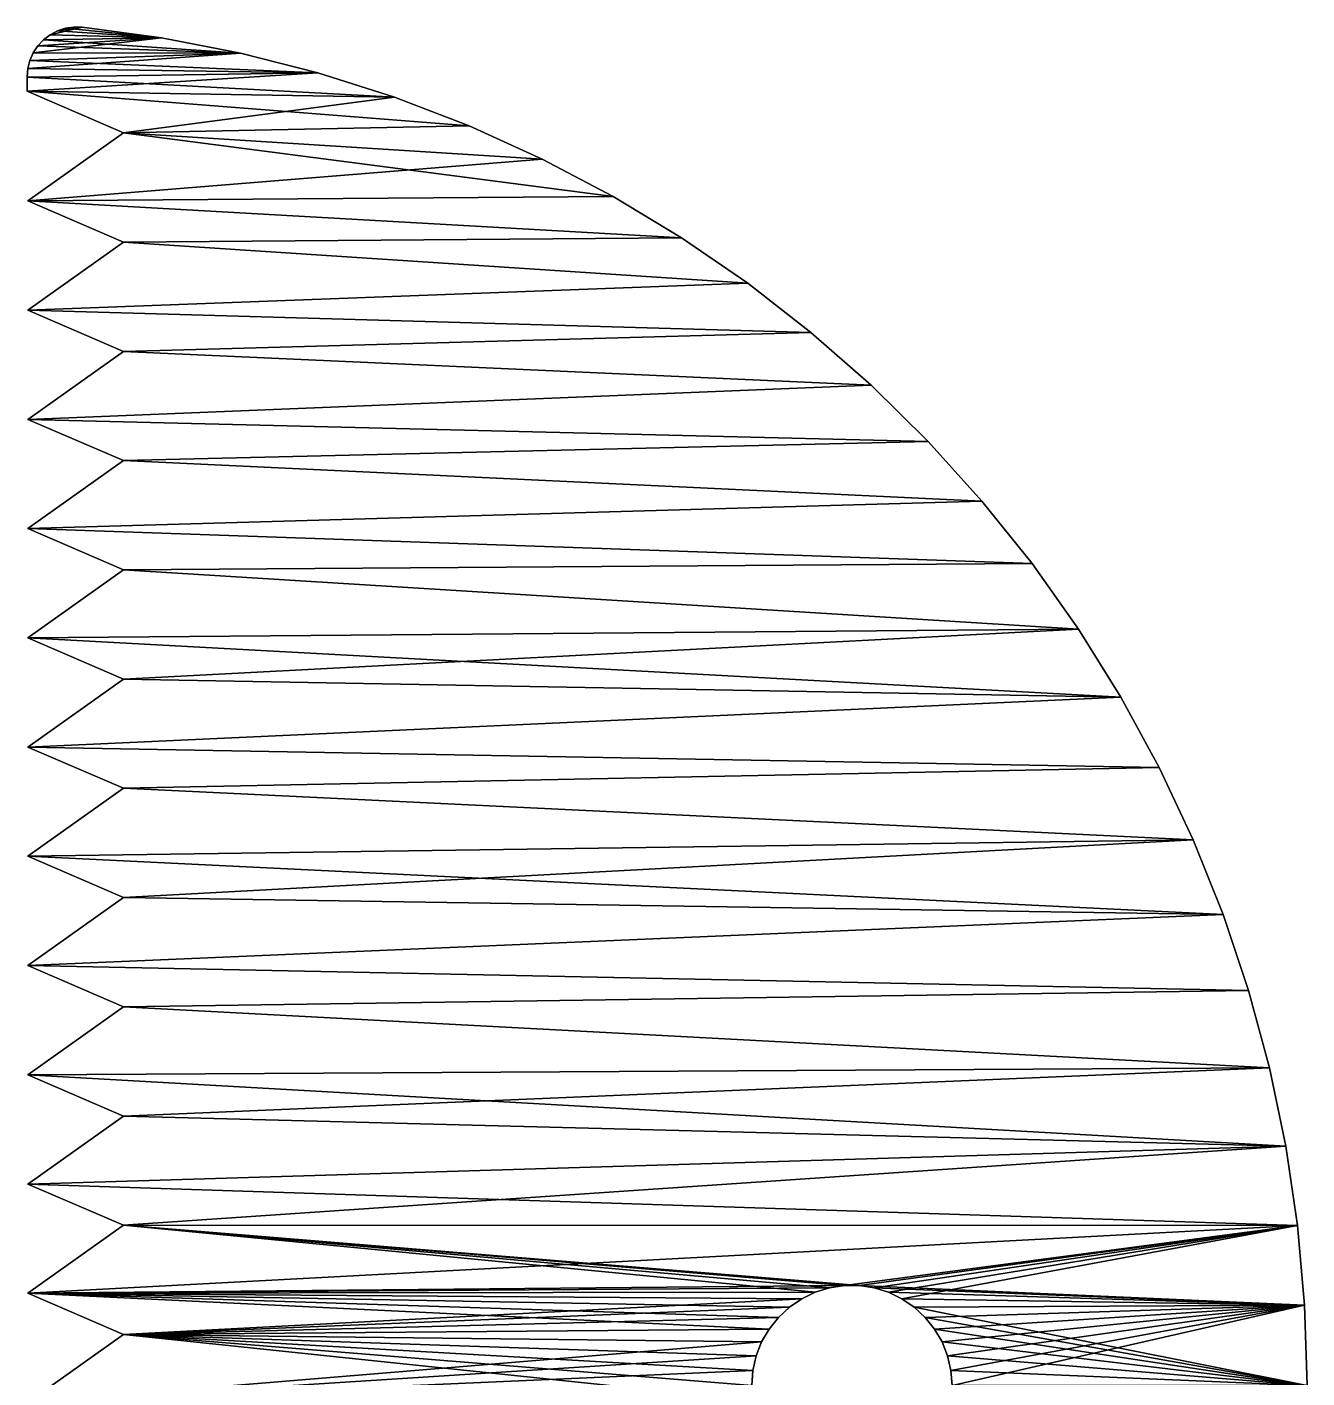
# Model space of a CAD drawing. Header units: inches. Extents: x -21 to 98, y -132 to 45.
# Drawn here: x 62.49 to 90.61, y 14.95 to 44.63 of the extents above; entities that cross this region are included whole.
import ezdxf

# ---------------------------------------------------------------- set-up
doc = ezdxf.new("R2010")
doc.units = ezdxf.units.IN
doc.header["$LTSCALE"] = 101.742128
doc.header["$MEASUREMENT"] = 0
for name, color, linetype in [('100', 7, 'CONTINUOUS'), ('103', 7, 'CONTINUOUS'), ('55', 7, 'CONTINUOUS'), ('56', 7, 'CONTINUOUS'), ('59', 7, 'CONTINUOUS'), ('60', 7, 'CONTINUOUS'), ('76', 7, 'CONTINUOUS'), ('77', 7, 'CONTINUOUS'), ('78', 7, 'CONTINUOUS'), ('79', 7, 'CONTINUOUS'), ('80', 7, 'CONTINUOUS'), ('81', 7, 'CONTINUOUS'), ('82', 7, 'CONTINUOUS'), ('83', 7, 'CONTINUOUS'), ('84', 7, 'CONTINUOUS'), ('85', 7, 'CONTINUOUS'), ('86', 7, 'CONTINUOUS'), ('87', 7, 'CONTINUOUS'), ('88', 7, 'CONTINUOUS'), ('89', 7, 'CONTINUOUS'), ('90', 7, 'CONTINUOUS'), ('91', 7, 'CONTINUOUS'), ('92', 7, 'CONTINUOUS'), ('93', 7, 'CONTINUOUS'), ('94', 7, 'CONTINUOUS'), ('95', 7, 'CONTINUOUS'), ('96', 7, 'CONTINUOUS'), ('97', 7, 'CONTINUOUS'), ('98', 7, 'CONTINUOUS'), ('99', 7, 'CONTINUOUS')]:
    doc.layers.add(name, color=color, linetype=linetype)

msp = doc.modelspace()

# ---------------------------------------------------------------- linework, layer by layer
at = {"layer": '100', "linetype": 'CONTINUOUS'}
for points in [[(62.998, 44.465), (62.998, 44.465, 6), (63.161, 44.55, 6), (62.998, 44.465)], [(63.161, 44.55), (62.998, 44.465), (63.161, 44.55, 6), (63.161, 44.55)], [(63.161, 44.55), (63.161, 44.55, 6), (63.336, 44.607, 6), (63.161, 44.55)], [(63.336, 44.607), (63.161, 44.55), (63.336, 44.607, 6), (63.336, 44.607)], [(63.336, 44.607), (63.336, 44.607, 6), (63.518, 44.634, 6), (63.336, 44.607)], [(63.518, 44.634), (63.336, 44.607), (63.518, 44.634, 6), (63.518, 44.634)], [(63.702, 44.631, 6), (63.518, 44.634), (63.518, 44.634, 6), (63.702, 44.631, 6)], [(63.702, 44.631), (63.518, 44.634), (63.702, 44.631, 6), (63.702, 44.631)], [(62.852, 44.353), (62.726, 44.219), (62.852, 44.353, 6), (62.852, 44.353)], [(62.726, 44.219), (62.726, 44.219, 6), (62.852, 44.353, 6), (62.726, 44.219)], [(62.998, 44.465), (62.852, 44.353), (62.998, 44.465, 6), (62.998, 44.465)], [(62.852, 44.353), (62.852, 44.353, 6), (62.998, 44.465, 6), (62.852, 44.353)], [(62.55, 43.898), (62.55, 43.898, 6), (62.624, 44.066, 6), (62.55, 43.898)], [(62.624, 44.066), (62.55, 43.898), (62.624, 44.066, 6), (62.624, 44.066)], [(62.726, 44.219), (62.624, 44.066), (62.726, 44.219, 6), (62.726, 44.219)], [(62.624, 44.066), (62.624, 44.066, 6), (62.726, 44.219, 6), (62.624, 44.066)], [(62.489, 43.536), (62.489, 43.536, 6), (62.504, 43.72, 6), (62.489, 43.536)], [(62.504, 43.72), (62.489, 43.536), (62.504, 43.72, 6), (62.504, 43.72)], [(62.55, 43.898), (62.504, 43.72), (62.55, 43.898, 6), (62.55, 43.898)], [(62.504, 43.72), (62.504, 43.72, 6), (62.55, 43.898, 6), (62.504, 43.72)]]:
    msp.add_3dface(points, dxfattribs=at)
at = {"layer": '103', "linetype": 'CONTINUOUS'}
for points in [[(80.124, 16.935), (80.124, 16.935, 6), (79.81, 16.838, 6), (80.124, 16.935)], [(79.81, 16.838), (80.124, 16.935), (79.81, 16.838, 6), (79.81, 16.838)], [(80.449, 16.984), (80.449, 16.984, 6), (80.124, 16.935, 6), (80.449, 16.984)], [(80.124, 16.935), (80.449, 16.984), (80.124, 16.935, 6), (80.124, 16.935)], [(80.778, 16.984), (80.778, 16.984, 6), (80.449, 16.984, 6), (80.778, 16.984)], [(80.449, 16.984), (80.778, 16.984), (80.449, 16.984, 6), (80.449, 16.984)], [(81.103, 16.935), (81.103, 16.935, 6), (80.778, 16.984, 6), (81.103, 16.935)], [(80.778, 16.984), (81.103, 16.935), (80.778, 16.984, 6), (80.778, 16.984)], [(81.417, 16.838), (81.417, 16.838, 6), (81.103, 16.935, 6), (81.417, 16.838)], [(81.103, 16.935), (81.417, 16.838), (81.103, 16.935, 6), (81.103, 16.935)], [(79.514, 16.695), (79.514, 16.695, 6), (79.242, 16.51, 6), (79.514, 16.695)], [(79.242, 16.51), (79.514, 16.695), (79.242, 16.51, 6), (79.242, 16.51)], [(79.81, 16.838), (79.81, 16.838, 6), (79.514, 16.695, 6), (79.81, 16.838)], [(79.514, 16.695), (79.81, 16.838), (79.514, 16.695, 6), (79.514, 16.695)], [(81.714, 16.695), (81.714, 16.695, 6), (81.417, 16.838, 6), (81.714, 16.695)], [(81.417, 16.838), (81.714, 16.695), (81.417, 16.838, 6), (81.417, 16.838)], [(81.714, 16.695), (81.985, 16.51), (81.714, 16.695, 6), (81.714, 16.695)], [(81.985, 16.51), (81.985, 16.51, 6), (81.714, 16.695, 6), (81.985, 16.51)], [(79.242, 16.51), (79.242, 16.51, 6), (79.001, 16.286, 6), (79.242, 16.51)], [(79.001, 16.286), (79.242, 16.51), (79.001, 16.286, 6), (79.001, 16.286)], [(81.985, 16.51), (82.226, 16.286), (81.985, 16.51, 6), (81.985, 16.51)], [(82.226, 16.286), (82.226, 16.286, 6), (81.985, 16.51, 6), (82.226, 16.286)], [(78.631, 15.745), (78.796, 16.029), (78.631, 15.745, 6), (78.631, 15.745)], [(78.796, 16.029), (78.796, 16.029, 6), (78.631, 15.745, 6), (78.796, 16.029)], [(78.796, 16.029), (79.001, 16.286), (78.796, 16.029, 6), (78.796, 16.029)], [(79.001, 16.286), (79.001, 16.286, 6), (78.796, 16.029, 6), (79.001, 16.286)], [(82.431, 16.029), (82.431, 16.029, 6), (82.226, 16.286, 6), (82.431, 16.029)], [(82.226, 16.286), (82.431, 16.029), (82.226, 16.286, 6), (82.226, 16.286)], [(82.596, 15.745), (82.596, 15.745, 6), (82.431, 16.029, 6), (82.596, 15.745)], [(82.431, 16.029), (82.596, 15.745), (82.431, 16.029, 6), (82.431, 16.029)], [(78.631, 15.745), (78.631, 15.745, 6), (78.511, 15.438, 6), (78.631, 15.745)], [(78.511, 15.438), (78.631, 15.745), (78.511, 15.438, 6), (78.511, 15.438)], [(82.716, 15.438), (82.716, 15.438, 6), (82.596, 15.745, 6), (82.716, 15.438)], [(82.596, 15.745), (82.716, 15.438), (82.596, 15.745, 6), (82.596, 15.745)], [(78.511, 15.438), (78.511, 15.438, 6), (78.438, 15.118, 6), (78.511, 15.438)], [(78.438, 15.118), (78.511, 15.438), (78.438, 15.118, 6), (78.438, 15.118)], [(82.789, 15.118), (82.789, 15.118, 6), (82.716, 15.438, 6), (82.789, 15.118)], [(82.716, 15.438), (82.789, 15.118), (82.716, 15.438, 6), (82.716, 15.438)], [(78.438, 15.118), (78.438, 15.118, 6), (78.414, 14.79, 6), (78.438, 15.118)], [(78.414, 14.79), (78.438, 15.118), (78.414, 14.79, 6), (78.414, 14.79)], [(82.814, 14.79), (82.814, 14.79, 6), (82.789, 15.118, 6), (82.814, 14.79)], [(82.789, 15.118), (82.814, 14.79), (82.789, 15.118, 6), (82.789, 15.118)]]:
    msp.add_3dface(points, dxfattribs=at)
at = {"layer": '55', "linetype": 'CONTINUOUS'}
for points in [[(63.161, 44.55), (65.447, 44.398), (62.998, 44.465), (63.161, 44.55)], [(63.336, 44.607), (65.447, 44.398), (63.161, 44.55), (63.336, 44.607)], [(63.518, 44.634), (63.702, 44.631), (63.336, 44.607), (63.518, 44.634)], [(63.702, 44.631), (65.447, 44.398), (63.336, 44.607), (63.702, 44.631)], [(62.852, 44.353), (67.176, 44.063), (62.726, 44.219), (62.852, 44.353)], [(62.998, 44.465), (65.447, 44.398), (62.852, 44.353), (62.998, 44.465)], [(65.447, 44.398), (67.176, 44.063), (62.852, 44.353), (65.447, 44.398)], [(62.624, 44.066), (67.176, 44.063), (62.55, 43.898), (62.624, 44.066)], [(67.176, 44.063), (68.882, 43.628), (62.55, 43.898), (67.176, 44.063)], [(62.726, 44.219), (67.176, 44.063), (62.624, 44.066), (62.726, 44.219)], [(68.882, 43.628), (62.489, 43.536), (62.504, 43.72), (68.882, 43.628)], [(62.55, 43.898), (68.882, 43.628), (62.504, 43.72), (62.55, 43.898)], [(70.56, 43.093), (62.489, 43.536), (68.882, 43.628), (70.56, 43.093)], [(62.489, 43.224), (62.489, 43.536), (70.56, 43.093), (62.489, 43.224)], [(72.204, 42.461), (62.489, 43.224), (70.56, 43.093), (72.204, 42.461)], [(64.609, 42.309), (62.489, 43.224), (72.204, 42.461), (64.609, 42.309)], [(73.807, 41.733), (64.609, 42.309), (72.204, 42.461), (73.807, 41.733)], [(62.509, 40.815), (64.609, 42.309), (75.365, 40.912), (62.509, 40.815)], [(75.365, 40.912), (64.609, 42.309), (73.807, 41.733), (75.365, 40.912)], [(76.873, 40.002), (62.509, 40.815), (75.365, 40.912), (76.873, 40.002)], [(64.609, 39.909), (62.509, 40.815), (76.873, 40.002), (64.609, 39.909)], [(62.509, 38.415), (64.609, 39.909), (78.324, 39.005), (62.509, 38.415)], [(78.324, 39.005), (64.609, 39.909), (76.873, 40.002), (78.324, 39.005)], [(79.714, 37.924), (62.509, 38.415), (78.324, 39.005), (79.714, 37.924)], [(64.609, 37.509), (62.509, 38.415), (79.714, 37.924), (64.609, 37.509)], [(81.039, 36.763), (64.609, 37.509), (79.714, 37.924), (81.039, 36.763)], [(62.509, 36.015), (64.609, 37.509), (81.039, 36.763), (62.509, 36.015)], [(82.293, 35.527), (62.509, 36.015), (81.039, 36.763), (82.293, 35.527)], [(64.609, 35.109), (62.509, 36.015), (82.293, 35.527), (64.609, 35.109)], [(83.472, 34.219), (64.609, 35.109), (82.293, 35.527), (83.472, 34.219)], [(62.509, 33.615), (64.609, 35.109), (83.472, 34.219), (62.509, 33.615)], [(84.573, 32.845), (62.509, 33.615), (83.472, 34.219), (84.573, 32.845)], [(64.609, 32.709), (62.509, 33.615), (84.573, 32.845), (64.609, 32.709)], [(62.509, 31.215), (64.609, 32.709), (85.591, 31.408), (62.509, 31.215)], [(85.591, 31.408), (64.609, 32.709), (84.573, 32.845), (85.591, 31.408)], [(86.523, 29.914), (62.509, 31.215), (85.591, 31.408), (86.523, 29.914)], [(64.609, 30.309), (62.509, 31.215), (86.523, 29.914), (64.609, 30.309)], [(62.509, 28.815), (64.609, 30.309), (86.523, 29.914), (62.509, 28.815)], [(87.365, 28.367), (62.509, 28.815), (86.523, 29.914), (87.365, 28.367)], [(64.609, 27.909), (62.509, 28.815), (87.365, 28.367), (64.609, 27.909)], [(88.116, 26.774), (64.609, 27.909), (87.365, 28.367), (88.116, 26.774)], [(62.509, 26.415), (64.609, 27.909), (88.116, 26.774), (62.509, 26.415)], [(88.772, 25.14), (62.509, 26.415), (88.116, 26.774), (88.772, 25.14)], [(64.609, 25.509), (62.509, 26.415), (88.772, 25.14), (64.609, 25.509)], [(62.509, 24.015), (64.609, 25.509), (88.772, 25.14), (62.509, 24.015)], [(89.33, 23.47), (62.509, 24.015), (88.772, 25.14), (89.33, 23.47)], [(64.609, 23.109), (62.509, 24.015), (89.33, 23.47), (64.609, 23.109)], [(89.79, 21.77), (64.609, 23.109), (89.33, 23.47), (89.79, 21.77)], [(62.509, 21.615), (64.609, 23.109), (89.79, 21.77), (62.509, 21.615)], [(90.149, 20.046), (62.509, 21.615), (89.79, 21.77), (90.149, 20.046)], [(64.609, 20.709), (62.509, 21.615), (90.149, 20.046), (64.609, 20.709)], [(62.509, 19.215), (64.609, 20.709), (90.149, 20.046), (62.509, 19.215)], [(90.407, 18.304), (62.509, 19.215), (90.149, 20.046), (90.407, 18.304)], [(64.609, 18.309), (62.509, 19.215), (90.407, 18.304), (64.609, 18.309)], [(62.509, 16.815), (64.609, 18.309), (79.81, 16.838), (62.509, 16.815)], [(80.449, 16.984), (64.609, 18.309), (80.778, 16.984), (80.449, 16.984)], [(80.124, 16.935), (64.609, 18.309), (80.449, 16.984), (80.124, 16.935)], [(79.81, 16.838), (64.609, 18.309), (80.124, 16.935), (79.81, 16.838)], [(64.609, 18.309), (90.407, 18.304), (80.778, 16.984), (64.609, 18.309)], [(90.407, 18.304), (90.562, 16.55), (80.778, 16.984), (90.407, 18.304)], [(80.778, 16.984), (90.562, 16.55), (81.103, 16.935), (80.778, 16.984)], [(81.103, 16.935), (90.562, 16.55), (81.417, 16.838), (81.103, 16.935)], [(79.514, 16.695), (62.509, 16.815), (79.81, 16.838), (79.514, 16.695)], [(79.242, 16.51), (62.509, 16.815), (79.514, 16.695), (79.242, 16.51)], [(79.001, 16.286), (62.509, 16.815), (79.242, 16.51), (79.001, 16.286)], [(78.796, 16.029), (62.509, 16.815), (79.001, 16.286), (78.796, 16.029)], [(64.609, 15.909), (62.509, 16.815), (78.796, 16.029), (64.609, 15.909)], [(81.417, 16.838), (90.562, 16.55), (81.714, 16.695), (81.417, 16.838)], [(81.714, 16.695), (90.562, 16.55), (81.985, 16.51), (81.714, 16.695)], [(90.562, 16.55), (90.614, 14.79), (81.985, 16.51), (90.562, 16.55)], [(81.985, 16.51), (90.614, 14.79), (82.226, 16.286), (81.985, 16.51)], [(78.631, 15.745), (64.609, 15.909), (78.796, 16.029), (78.631, 15.745)], [(82.226, 16.286), (90.614, 14.79), (82.431, 16.029), (82.226, 16.286)], [(82.431, 16.029), (90.614, 14.79), (82.596, 15.745), (82.431, 16.029)], [(62.509, 14.415), (64.609, 15.909), (78.438, 14.462), (62.509, 14.415)], [(78.511, 15.438), (64.609, 15.909), (78.631, 15.745), (78.511, 15.438)], [(78.438, 15.118), (64.609, 15.909), (78.511, 15.438), (78.438, 15.118)], [(78.414, 14.79), (64.609, 15.909), (78.438, 15.118), (78.414, 14.79)], [(78.438, 14.462), (64.609, 15.909), (78.414, 14.79), (78.438, 14.462)], [(82.596, 15.745), (90.614, 14.79), (82.716, 15.438), (82.596, 15.745)], [(82.716, 15.438), (90.614, 14.79), (82.789, 15.118), (82.716, 15.438)], [(90.614, 14.79), (82.814, 14.79), (82.789, 15.118), (90.614, 14.79)]]:
    msp.add_3dface(points, dxfattribs=at)
at = {"layer": '56', "linetype": 'CONTINUOUS'}
for points in [[(65.447, 44.398, 6), (63.702, 44.631, 6), (62.998, 44.465, 6), (65.447, 44.398, 6)], [(62.998, 44.465, 6), (63.702, 44.631, 6), (63.161, 44.55, 6), (62.998, 44.465, 6)], [(63.161, 44.55, 6), (63.702, 44.631, 6), (63.336, 44.607, 6), (63.161, 44.55, 6)], [(63.336, 44.607, 6), (63.702, 44.631, 6), (63.518, 44.634, 6), (63.336, 44.607, 6)], [(62.624, 44.066, 6), (65.447, 44.398, 6), (62.726, 44.219, 6), (62.624, 44.066, 6)], [(67.176, 44.063, 6), (65.447, 44.398, 6), (62.624, 44.066, 6), (67.176, 44.063, 6)], [(62.726, 44.219, 6), (65.447, 44.398, 6), (62.852, 44.353, 6), (62.726, 44.219, 6)], [(62.852, 44.353, 6), (65.447, 44.398, 6), (62.998, 44.465, 6), (62.852, 44.353, 6)], [(62.504, 43.72, 6), (67.176, 44.063, 6), (62.55, 43.898, 6), (62.504, 43.72, 6)], [(68.882, 43.628, 6), (67.176, 44.063, 6), (62.504, 43.72, 6), (68.882, 43.628, 6)], [(62.55, 43.898, 6), (67.176, 44.063, 6), (62.624, 44.066, 6), (62.55, 43.898, 6)], [(62.489, 43.536, 6), (68.882, 43.628, 6), (62.504, 43.72, 6), (62.489, 43.536, 6)], [(62.489, 43.224, 6), (68.882, 43.628, 6), (62.489, 43.536, 6), (62.489, 43.224, 6)], [(70.56, 43.093, 6), (68.882, 43.628, 6), (62.489, 43.224, 6), (70.56, 43.093, 6)], [(64.609, 42.309, 6), (70.56, 43.093, 6), (62.489, 43.224, 6), (64.609, 42.309, 6)], [(72.204, 42.461, 6), (70.56, 43.093, 6), (64.609, 42.309, 6), (72.204, 42.461, 6)], [(73.807, 41.733, 6), (72.204, 42.461, 6), (64.609, 42.309, 6), (73.807, 41.733, 6)], [(62.509, 40.815, 6), (73.807, 41.733, 6), (64.609, 42.309, 6), (62.509, 40.815, 6)], [(75.365, 40.912, 6), (73.807, 41.733, 6), (62.509, 40.815, 6), (75.365, 40.912, 6)], [(76.873, 40.002, 6), (75.365, 40.912, 6), (62.509, 40.815, 6), (76.873, 40.002, 6)], [(64.609, 39.909, 6), (76.873, 40.002, 6), (62.509, 40.815, 6), (64.609, 39.909, 6)], [(62.509, 38.415, 6), (78.324, 39.005, 6), (64.609, 39.909, 6), (62.509, 38.415, 6)], [(78.324, 39.005, 6), (76.873, 40.002, 6), (64.609, 39.909, 6), (78.324, 39.005, 6)], [(79.714, 37.924, 6), (78.324, 39.005, 6), (62.509, 38.415, 6), (79.714, 37.924, 6)], [(64.609, 37.509, 6), (79.714, 37.924, 6), (62.509, 38.415, 6), (64.609, 37.509, 6)], [(81.039, 36.763, 6), (79.714, 37.924, 6), (64.609, 37.509, 6), (81.039, 36.763, 6)], [(62.509, 36.015, 6), (81.039, 36.763, 6), (64.609, 37.509, 6), (62.509, 36.015, 6)], [(82.293, 35.527, 6), (81.039, 36.763, 6), (62.509, 36.015, 6), (82.293, 35.527, 6)], [(64.609, 35.109, 6), (82.293, 35.527, 6), (62.509, 36.015, 6), (64.609, 35.109, 6)], [(83.472, 34.219, 6), (82.293, 35.527, 6), (64.609, 35.109, 6), (83.472, 34.219, 6)], [(62.509, 33.615, 6), (83.472, 34.219, 6), (64.609, 35.109, 6), (62.509, 33.615, 6)], [(84.573, 32.845, 6), (83.472, 34.219, 6), (62.509, 33.615, 6), (84.573, 32.845, 6)], [(64.609, 32.709, 6), (84.573, 32.845, 6), (62.509, 33.615, 6), (64.609, 32.709, 6)], [(62.509, 31.215, 6), (85.591, 31.408, 6), (64.609, 32.709, 6), (62.509, 31.215, 6)], [(85.591, 31.408, 6), (84.573, 32.845, 6), (64.609, 32.709, 6), (85.591, 31.408, 6)], [(64.609, 30.309, 6), (85.591, 31.408, 6), (62.509, 31.215, 6), (64.609, 30.309, 6)], [(86.523, 29.914, 6), (85.591, 31.408, 6), (64.609, 30.309, 6), (86.523, 29.914, 6)], [(62.509, 28.815, 6), (86.523, 29.914, 6), (64.609, 30.309, 6), (62.509, 28.815, 6)], [(87.365, 28.367, 6), (86.523, 29.914, 6), (62.509, 28.815, 6), (87.365, 28.367, 6)], [(64.609, 27.909, 6), (87.365, 28.367, 6), (62.509, 28.815, 6), (64.609, 27.909, 6)], [(88.116, 26.774, 6), (87.365, 28.367, 6), (64.609, 27.909, 6), (88.116, 26.774, 6)], [(62.509, 26.415, 6), (88.116, 26.774, 6), (64.609, 27.909, 6), (62.509, 26.415, 6)], [(64.609, 25.509, 6), (88.116, 26.774, 6), (62.509, 26.415, 6), (64.609, 25.509, 6)], [(88.772, 25.14, 6), (88.116, 26.774, 6), (64.609, 25.509, 6), (88.772, 25.14, 6)], [(62.509, 24.015, 6), (88.772, 25.14, 6), (64.609, 25.509, 6), (62.509, 24.015, 6)], [(89.33, 23.47, 6), (88.772, 25.14, 6), (62.509, 24.015, 6), (89.33, 23.47, 6)], [(64.609, 23.109, 6), (89.33, 23.47, 6), (62.509, 24.015, 6), (64.609, 23.109, 6)], [(89.79, 21.77, 6), (89.33, 23.47, 6), (64.609, 23.109, 6), (89.79, 21.77, 6)], [(62.509, 21.615, 6), (89.79, 21.77, 6), (64.609, 23.109, 6), (62.509, 21.615, 6)], [(64.609, 20.709, 6), (89.79, 21.77, 6), (62.509, 21.615, 6), (64.609, 20.709, 6)], [(90.149, 20.046, 6), (89.79, 21.77, 6), (64.609, 20.709, 6), (90.149, 20.046, 6)], [(62.509, 19.215, 6), (90.149, 20.046, 6), (64.609, 20.709, 6), (62.509, 19.215, 6)], [(64.609, 18.309, 6), (90.149, 20.046, 6), (62.509, 19.215, 6), (64.609, 18.309, 6)], [(90.407, 18.304, 6), (90.149, 20.046, 6), (64.609, 18.309, 6), (90.407, 18.304, 6)], [(62.509, 16.815, 6), (90.407, 18.304, 6), (64.609, 18.309, 6), (62.509, 16.815, 6)], [(90.407, 18.304, 6), (62.509, 16.815, 6), (80.449, 16.984, 6), (90.407, 18.304, 6)], [(80.778, 16.984, 6), (90.407, 18.304, 6), (80.449, 16.984, 6), (80.778, 16.984, 6)], [(81.103, 16.935, 6), (90.407, 18.304, 6), (80.778, 16.984, 6), (81.103, 16.935, 6)], [(81.417, 16.838, 6), (90.407, 18.304, 6), (81.103, 16.935, 6), (81.417, 16.838, 6)], [(81.714, 16.695, 6), (90.407, 18.304, 6), (81.417, 16.838, 6), (81.714, 16.695, 6)], [(90.562, 16.55, 6), (90.407, 18.304, 6), (81.714, 16.695, 6), (90.562, 16.55, 6)], [(80.449, 16.984, 6), (62.509, 16.815, 6), (80.124, 16.935, 6), (80.449, 16.984, 6)], [(80.124, 16.935, 6), (62.509, 16.815, 6), (79.81, 16.838, 6), (80.124, 16.935, 6)], [(79.81, 16.838, 6), (62.509, 16.815, 6), (79.514, 16.695, 6), (79.81, 16.838, 6)], [(62.509, 16.815, 6), (64.609, 15.909, 6), (79.514, 16.695, 6), (62.509, 16.815, 6)], [(79.514, 16.695, 6), (64.609, 15.909, 6), (79.242, 16.51, 6), (79.514, 16.695, 6)], [(81.985, 16.51, 6), (90.562, 16.55, 6), (81.714, 16.695, 6), (81.985, 16.51, 6)], [(79.242, 16.51, 6), (64.609, 15.909, 6), (79.001, 16.286, 6), (79.242, 16.51, 6)], [(82.226, 16.286, 6), (90.562, 16.55, 6), (81.985, 16.51, 6), (82.226, 16.286, 6)], [(82.431, 16.029, 6), (90.562, 16.55, 6), (82.226, 16.286, 6), (82.431, 16.029, 6)], [(82.596, 15.745, 6), (90.562, 16.55, 6), (82.431, 16.029, 6), (82.596, 15.745, 6)], [(82.716, 15.438, 6), (90.562, 16.55, 6), (82.596, 15.745, 6), (82.716, 15.438, 6)], [(82.789, 15.118, 6), (90.562, 16.55, 6), (82.716, 15.438, 6), (82.789, 15.118, 6)], [(82.814, 14.79, 6), (90.562, 16.55, 6), (82.789, 15.118, 6), (82.814, 14.79, 6)], [(90.614, 14.79, 6), (90.562, 16.55, 6), (82.814, 14.79, 6), (90.614, 14.79, 6)], [(79.001, 16.286, 6), (64.609, 15.909, 6), (78.796, 16.029, 6), (79.001, 16.286, 6)], [(78.796, 16.029, 6), (64.609, 15.909, 6), (78.631, 15.745, 6), (78.796, 16.029, 6)], [(64.609, 15.909, 6), (62.509, 14.415, 6), (78.631, 15.745, 6), (64.609, 15.909, 6)], [(78.631, 15.745, 6), (62.509, 14.415, 6), (78.511, 15.438, 6), (78.631, 15.745, 6)], [(78.511, 15.438, 6), (62.509, 14.415, 6), (78.438, 15.118, 6), (78.511, 15.438, 6)], [(78.438, 15.118, 6), (62.509, 14.415, 6), (78.414, 14.79, 6), (78.438, 15.118, 6)]]:
    msp.add_3dface(points, dxfattribs=at)
at = {"layer": '59', "linetype": 'CONTINUOUS'}
for points in [[(63.702, 44.631), (63.702, 44.631, 6), (65.447, 44.398, 6), (63.702, 44.631)], [(65.447, 44.398), (63.702, 44.631), (65.447, 44.398, 6), (65.447, 44.398)], [(65.447, 44.398), (65.447, 44.398, 6), (67.176, 44.063, 6), (65.447, 44.398)], [(67.176, 44.063), (65.447, 44.398), (67.176, 44.063, 6), (67.176, 44.063)], [(67.176, 44.063), (67.176, 44.063, 6), (68.882, 43.628, 6), (67.176, 44.063)], [(68.882, 43.628), (67.176, 44.063), (68.882, 43.628, 6), (68.882, 43.628)], [(68.882, 43.628), (68.882, 43.628, 6), (70.56, 43.093, 6), (68.882, 43.628)], [(70.56, 43.093), (68.882, 43.628), (70.56, 43.093, 6), (70.56, 43.093)], [(70.56, 43.093), (70.56, 43.093, 6), (72.204, 42.461, 6), (70.56, 43.093)], [(72.204, 42.461), (70.56, 43.093), (72.204, 42.461, 6), (72.204, 42.461)], [(72.204, 42.461), (72.204, 42.461, 6), (73.807, 41.733, 6), (72.204, 42.461)], [(73.807, 41.733), (72.204, 42.461), (73.807, 41.733, 6), (73.807, 41.733)], [(73.807, 41.733), (73.807, 41.733, 6), (75.365, 40.912, 6), (73.807, 41.733)], [(75.365, 40.912), (73.807, 41.733), (75.365, 40.912, 6), (75.365, 40.912)], [(75.365, 40.912), (75.365, 40.912, 6), (76.873, 40.002, 6), (75.365, 40.912)], [(76.873, 40.002), (75.365, 40.912), (76.873, 40.002, 6), (76.873, 40.002)], [(76.873, 40.002), (76.873, 40.002, 6), (78.324, 39.005, 6), (76.873, 40.002)], [(78.324, 39.005), (76.873, 40.002), (78.324, 39.005, 6), (78.324, 39.005)], [(78.324, 39.005), (78.324, 39.005, 6), (79.714, 37.924, 6), (78.324, 39.005)], [(79.714, 37.924), (78.324, 39.005), (79.714, 37.924, 6), (79.714, 37.924)], [(81.039, 36.763), (79.714, 37.924), (81.039, 36.763, 6), (81.039, 36.763)], [(79.714, 37.924), (79.714, 37.924, 6), (81.039, 36.763, 6), (79.714, 37.924)], [(82.293, 35.527), (81.039, 36.763), (82.293, 35.527, 6), (82.293, 35.527)], [(81.039, 36.763), (81.039, 36.763, 6), (82.293, 35.527, 6), (81.039, 36.763)], [(82.293, 35.527), (82.293, 35.527, 6), (83.472, 34.219, 6), (82.293, 35.527)], [(83.472, 34.219), (82.293, 35.527), (83.472, 34.219, 6), (83.472, 34.219)], [(83.472, 34.219), (83.472, 34.219, 6), (84.573, 32.845, 6), (83.472, 34.219)], [(84.573, 32.845), (83.472, 34.219), (84.573, 32.845, 6), (84.573, 32.845)], [(84.573, 32.845), (84.573, 32.845, 6), (85.591, 31.408, 6), (84.573, 32.845)], [(85.591, 31.408), (84.573, 32.845), (85.591, 31.408, 6), (85.591, 31.408)], [(85.591, 31.408), (85.591, 31.408, 6), (86.523, 29.914, 6), (85.591, 31.408)], [(86.523, 29.914), (85.591, 31.408), (86.523, 29.914, 6), (86.523, 29.914)], [(87.365, 28.367), (86.523, 29.914), (87.365, 28.367, 6), (87.365, 28.367)], [(86.523, 29.914), (86.523, 29.914, 6), (87.365, 28.367, 6), (86.523, 29.914)], [(88.116, 26.774), (87.365, 28.367), (88.116, 26.774, 6), (88.116, 26.774)], [(87.365, 28.367), (87.365, 28.367, 6), (88.116, 26.774, 6), (87.365, 28.367)], [(88.116, 26.774), (88.116, 26.774, 6), (88.772, 25.14, 6), (88.116, 26.774)], [(88.772, 25.14), (88.116, 26.774), (88.772, 25.14, 6), (88.772, 25.14)], [(89.33, 23.47), (88.772, 25.14), (89.33, 23.47, 6), (89.33, 23.47)], [(88.772, 25.14), (88.772, 25.14, 6), (89.33, 23.47, 6), (88.772, 25.14)], [(89.79, 21.77), (89.33, 23.47), (89.79, 21.77, 6), (89.79, 21.77)], [(89.33, 23.47), (89.33, 23.47, 6), (89.79, 21.77, 6), (89.33, 23.47)], [(90.149, 20.046), (89.79, 21.77), (90.149, 20.046, 6), (90.149, 20.046)], [(89.79, 21.77), (89.79, 21.77, 6), (90.149, 20.046, 6), (89.79, 21.77)], [(90.407, 18.304), (90.149, 20.046), (90.407, 18.304, 6), (90.407, 18.304)], [(90.149, 20.046), (90.149, 20.046, 6), (90.407, 18.304, 6), (90.149, 20.046)], [(90.407, 18.304), (90.407, 18.304, 6), (90.562, 16.55, 6), (90.407, 18.304)], [(90.562, 16.55), (90.407, 18.304), (90.562, 16.55, 6), (90.562, 16.55)], [(90.562, 16.55), (90.562, 16.55, 6), (90.614, 14.79, 6), (90.562, 16.55)], [(90.614, 14.79), (90.562, 16.55), (90.614, 14.79, 6), (90.614, 14.79)]]:
    msp.add_3dface(points, dxfattribs=at)
at = {"layer": '60', "linetype": 'CONTINUOUS'}
for points in [[(62.489, 43.224), (62.489, 43.224, 6), (62.489, 43.536, 6), (62.489, 43.224)], [(62.489, 43.536), (62.489, 43.224), (62.489, 43.536, 6), (62.489, 43.536)]]:
    msp.add_3dface(points, dxfattribs=at)
at = {"layer": '76', "linetype": 'CONTINUOUS'}
for points in [[(64.609, 15.909), (62.509, 14.415), (62.509, 14.415, 6), (64.609, 15.909)], [(64.609, 15.909), (62.509, 14.415, 6), (64.609, 15.909, 6), (64.609, 15.909)]]:
    msp.add_3dface(points, dxfattribs=at)
at = {"layer": '77', "linetype": 'CONTINUOUS'}
for points in [[(62.509, 16.815), (64.609, 15.909, 6), (62.509, 16.815, 6), (62.509, 16.815)], [(62.509, 16.815), (64.609, 15.909), (64.609, 15.909, 6), (62.509, 16.815)]]:
    msp.add_3dface(points, dxfattribs=at)
at = {"layer": '78', "linetype": 'CONTINUOUS'}
for points in [[(64.609, 18.309), (62.509, 16.815, 6), (64.609, 18.309, 6), (64.609, 18.309)], [(64.609, 18.309), (62.509, 16.815), (62.509, 16.815, 6), (64.609, 18.309)]]:
    msp.add_3dface(points, dxfattribs=at)
at = {"layer": '79', "linetype": 'CONTINUOUS'}
for points in [[(62.509, 19.215), (64.609, 18.309), (64.609, 18.309, 6), (62.509, 19.215)], [(62.509, 19.215), (64.609, 18.309, 6), (62.509, 19.215, 6), (62.509, 19.215)]]:
    msp.add_3dface(points, dxfattribs=at)
at = {"layer": '80', "linetype": 'CONTINUOUS'}
for points in [[(64.609, 20.709), (62.509, 19.215, 6), (64.609, 20.709, 6), (64.609, 20.709)], [(64.609, 20.709), (62.509, 19.215), (62.509, 19.215, 6), (64.609, 20.709)]]:
    msp.add_3dface(points, dxfattribs=at)
at = {"layer": '81', "linetype": 'CONTINUOUS'}
for points in [[(62.509, 21.615), (64.609, 20.709, 6), (62.509, 21.615, 6), (62.509, 21.615)], [(62.509, 21.615), (64.609, 20.709), (64.609, 20.709, 6), (62.509, 21.615)]]:
    msp.add_3dface(points, dxfattribs=at)
at = {"layer": '82', "linetype": 'CONTINUOUS'}
for points in [[(64.609, 23.109), (62.509, 21.615, 6), (64.609, 23.109, 6), (64.609, 23.109)], [(64.609, 23.109), (62.509, 21.615), (62.509, 21.615, 6), (64.609, 23.109)]]:
    msp.add_3dface(points, dxfattribs=at)
at = {"layer": '83', "linetype": 'CONTINUOUS'}
for points in [[(62.509, 24.015), (64.609, 23.109), (64.609, 23.109, 6), (62.509, 24.015)], [(62.509, 24.015), (64.609, 23.109, 6), (62.509, 24.015, 6), (62.509, 24.015)]]:
    msp.add_3dface(points, dxfattribs=at)
at = {"layer": '84', "linetype": 'CONTINUOUS'}
for points in [[(64.609, 25.509), (62.509, 24.015, 6), (64.609, 25.509, 6), (64.609, 25.509)], [(64.609, 25.509), (62.509, 24.015), (62.509, 24.015, 6), (64.609, 25.509)]]:
    msp.add_3dface(points, dxfattribs=at)
at = {"layer": '85', "linetype": 'CONTINUOUS'}
for points in [[(62.509, 26.415), (64.609, 25.509, 6), (62.509, 26.415, 6), (62.509, 26.415)], [(62.509, 26.415), (64.609, 25.509), (64.609, 25.509, 6), (62.509, 26.415)]]:
    msp.add_3dface(points, dxfattribs=at)
at = {"layer": '86', "linetype": 'CONTINUOUS'}
for points in [[(64.609, 27.909), (62.509, 26.415, 6), (64.609, 27.909, 6), (64.609, 27.909)], [(64.609, 27.909), (62.509, 26.415), (62.509, 26.415, 6), (64.609, 27.909)]]:
    msp.add_3dface(points, dxfattribs=at)
at = {"layer": '87', "linetype": 'CONTINUOUS'}
for points in [[(62.509, 28.815), (64.609, 27.909, 6), (62.509, 28.815, 6), (62.509, 28.815)], [(62.509, 28.815), (64.609, 27.909), (64.609, 27.909, 6), (62.509, 28.815)]]:
    msp.add_3dface(points, dxfattribs=at)
at = {"layer": '88', "linetype": 'CONTINUOUS'}
for points in [[(64.609, 30.309), (62.509, 28.815, 6), (64.609, 30.309, 6), (64.609, 30.309)], [(64.609, 30.309), (62.509, 28.815), (62.509, 28.815, 6), (64.609, 30.309)]]:
    msp.add_3dface(points, dxfattribs=at)
at = {"layer": '89', "linetype": 'CONTINUOUS'}
for points in [[(62.509, 31.215), (64.609, 30.309, 6), (62.509, 31.215, 6), (62.509, 31.215)], [(62.509, 31.215), (64.609, 30.309), (64.609, 30.309, 6), (62.509, 31.215)]]:
    msp.add_3dface(points, dxfattribs=at)
at = {"layer": '90', "linetype": 'CONTINUOUS'}
for points in [[(64.609, 32.709), (62.509, 31.215), (62.509, 31.215, 6), (64.609, 32.709)], [(64.609, 32.709), (62.509, 31.215, 6), (64.609, 32.709, 6), (64.609, 32.709)]]:
    msp.add_3dface(points, dxfattribs=at)
at = {"layer": '91', "linetype": 'CONTINUOUS'}
for points in [[(62.509, 33.615), (64.609, 32.709, 6), (62.509, 33.615, 6), (62.509, 33.615)], [(62.509, 33.615), (64.609, 32.709), (64.609, 32.709, 6), (62.509, 33.615)]]:
    msp.add_3dface(points, dxfattribs=at)
at = {"layer": '92', "linetype": 'CONTINUOUS'}
for points in [[(64.609, 35.109), (62.509, 33.615, 6), (64.609, 35.109, 6), (64.609, 35.109)], [(64.609, 35.109), (62.509, 33.615), (62.509, 33.615, 6), (64.609, 35.109)]]:
    msp.add_3dface(points, dxfattribs=at)
at = {"layer": '93', "linetype": 'CONTINUOUS'}
for points in [[(62.509, 36.015), (64.609, 35.109, 6), (62.509, 36.015, 6), (62.509, 36.015)], [(62.509, 36.015), (64.609, 35.109), (64.609, 35.109, 6), (62.509, 36.015)]]:
    msp.add_3dface(points, dxfattribs=at)
at = {"layer": '94', "linetype": 'CONTINUOUS'}
for points in [[(64.609, 37.509), (62.509, 36.015), (62.509, 36.015, 6), (64.609, 37.509)], [(64.609, 37.509), (62.509, 36.015, 6), (64.609, 37.509, 6), (64.609, 37.509)]]:
    msp.add_3dface(points, dxfattribs=at)
at = {"layer": '95', "linetype": 'CONTINUOUS'}
for points in [[(62.509, 38.415), (64.609, 37.509, 6), (62.509, 38.415, 6), (62.509, 38.415)], [(62.509, 38.415), (64.609, 37.509), (64.609, 37.509, 6), (62.509, 38.415)]]:
    msp.add_3dface(points, dxfattribs=at)
at = {"layer": '96', "linetype": 'CONTINUOUS'}
for points in [[(64.609, 39.909), (62.509, 38.415, 6), (64.609, 39.909, 6), (64.609, 39.909)], [(64.609, 39.909), (62.509, 38.415), (62.509, 38.415, 6), (64.609, 39.909)]]:
    msp.add_3dface(points, dxfattribs=at)
at = {"layer": '97', "linetype": 'CONTINUOUS'}
for points in [[(62.509, 40.815), (64.609, 39.909), (64.609, 39.909, 6), (62.509, 40.815)], [(62.509, 40.815), (64.609, 39.909, 6), (62.509, 40.815, 6), (62.509, 40.815)]]:
    msp.add_3dface(points, dxfattribs=at)
at = {"layer": '98', "linetype": 'CONTINUOUS'}
for points in [[(64.609, 42.309), (62.509, 40.815, 6), (64.609, 42.309, 6), (64.609, 42.309)], [(64.609, 42.309), (62.509, 40.815), (62.509, 40.815, 6), (64.609, 42.309)]]:
    msp.add_3dface(points, dxfattribs=at)
at = {"layer": '99', "linetype": 'CONTINUOUS'}
for points in [[(62.489, 43.224), (64.609, 42.309, 6), (62.489, 43.224, 6), (62.489, 43.224)], [(62.489, 43.224), (64.609, 42.309), (64.609, 42.309, 6), (62.489, 43.224)]]:
    msp.add_3dface(points, dxfattribs=at)

doc.saveas('drawing.dxf')
